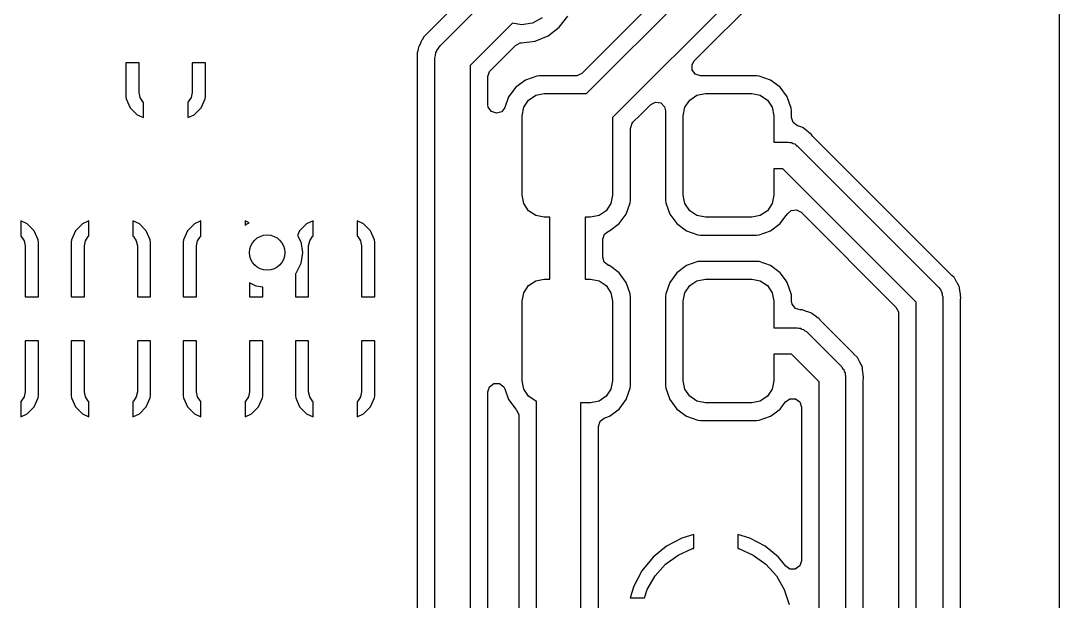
# Model space of a CAD drawing. Extents: x 0 to 2.79, y -2.39 to 0.
# Drawn here: x 2.3279 to 2.7909, y -1.5916 to -1.3329 of the extents above; entities that cross this region are included whole.
import ezdxf

# ---------------------------------------------------------------- set-up
doc = ezdxf.new("R2010")
doc.units = 0
doc.header["$MEASUREMENT"] = 0
doc.layers.add('BLACK', color=7, linetype='CONTINUOUS')

msp = doc.modelspace()

# ---------------------------------------------------------------- linework, layer by layer
at = {"layer": 'BLACK', "linetype": 'CONTINUOUS'}
for p, q in [((2.79093, -0.005098), (2.79093, -2.38703)), ((2.68073, -1.25367), (2.57807, -1.35632)), ((2.5802, -1.36535), (2.68976, -1.25579)), ((2.70321, -1.26462), (2.59183, -1.376)), ((2.62818, -1.35081), (2.70966, -1.26933)), ((2.5149, -1.34404), (2.53606, -1.32288)), ((2.51797, -1.32981), (2.50845, -1.33933)), ((2.56044, -1.33164), (2.55605, -1.33388)), ((2.56804, -1.33576), (2.57183, -1.33082)), ((2.5472, -1.33402), (2.52835, -1.35287)), ((2.55118, -1.33465), (2.5472, -1.33402)), ((2.55605, -1.33388), (2.55118, -1.33465)), ((2.5631, -1.33955), (2.56804, -1.33576)), ((2.50625, -1.34236), (2.50595, -1.34326)), ((2.50681, -1.34159), (2.50625, -1.34236)), ((2.50625, -1.34236), (2.50625, -1.34236)), ((2.50713, -1.34107), (2.50681, -1.34159)), ((2.50756, -1.34022), (2.50713, -1.34107)), ((2.50845, -1.33933), (2.50756, -1.34022)), ((2.50756, -1.34022), (2.50756, -1.34022)), ((2.55118, -1.34274), (2.55735, -1.34193)), ((2.55735, -1.34193), (2.5631, -1.33955)), ((2.505, -1.34621), (2.5047, -1.34711)), ((2.5047, -1.34711), (2.5047, -1.34711)), ((2.5047, -1.34711), (2.5047, -1.93396)), ((2.50514, -1.34561), (2.505, -1.34621)), ((2.50529, -1.34467), (2.50514, -1.34561)), ((2.50572, -1.34383), (2.50529, -1.34467)), ((2.50529, -1.34467), (2.50529, -1.34467)), ((2.50595, -1.34326), (2.50572, -1.34383)), ((2.51289, -1.34832), (2.51304, -1.34701)), ((2.51304, -1.34701), (2.51328, -1.34663)), ((2.51328, -1.34663), (2.51338, -1.34619)), ((2.51338, -1.34619), (2.5142, -1.34516)), ((2.5142, -1.34516), (2.5149, -1.34404)), ((2.53738, -1.355), (2.54849, -1.34389)), ((2.54849, -1.34389), (2.55064, -1.34279)), ((2.55064, -1.34279), (2.55108, -1.34276)), ((2.55108, -1.34276), (2.55118, -1.34274)), ((2.55118, -1.34274), (2.55118, -1.34274)), ((2.38071, -1.35157), (2.3748, -1.35157)), ((2.3748, -1.35157), (2.3748, -1.35157)), ((2.3748, -1.35157), (2.3748, -1.36663)), ((2.38071, -1.36486), (2.38071, -1.35157)), ((2.41024, -1.35157), (2.40433, -1.35157)), ((2.40433, -1.35157), (2.40433, -1.36486)), ((2.41024, -1.36663), (2.41024, -1.35157)), ((2.5126, -1.34961), (2.51289, -1.34832)), ((2.5126, -1.93884), (2.5126, -1.34961)), ((2.62723, -1.35236), (2.62818, -1.35081)), ((2.52835, -1.35287), (2.52835, -1.94211)), ((2.53624, -1.35775), (2.53698, -1.35546)), ((2.53698, -1.35546), (2.53738, -1.355)), ((2.57807, -1.35632), (2.57593, -1.35741)), ((2.62723, -1.35477), (2.62723, -1.35236)), ((2.62865, -1.35672), (2.62723, -1.35477)), ((2.53624, -1.37023), (2.53624, -1.35775)), ((2.55294, -1.35934), (2.54864, -1.36251)), ((2.55798, -1.35757), (2.55294, -1.35934)), ((2.55918, -1.35746), (2.55798, -1.35757)), ((2.55798, -1.35757), (2.55798, -1.35757)), ((2.57532, -1.35746), (2.55918, -1.35746)), ((2.57593, -1.35741), (2.57532, -1.35746)), ((2.63094, -1.35746), (2.62865, -1.35672)), ((2.63103, -1.35746), (2.63094, -1.35746)), ((2.65598, -1.35746), (2.63103, -1.35746)), ((2.65717, -1.35757), (2.65598, -1.35746)), ((2.65598, -1.35746), (2.65598, -1.35746)), ((2.66222, -1.35934), (2.65717, -1.35757)), ((2.65717, -1.35757), (2.65717, -1.35757)), ((2.66652, -1.36251), (2.66222, -1.35934)), ((2.38116, -1.36712), (2.38071, -1.36486)), ((2.40433, -1.36486), (2.40388, -1.36712)), ((2.54864, -1.36251), (2.54546, -1.36682)), ((2.54864, -1.36251), (2.54864, -1.36251)), ((2.55755, -1.3661), (2.56132, -1.36535)), ((2.56132, -1.36535), (2.5802, -1.36535)), ((2.6294, -1.3661), (2.63317, -1.36535)), ((2.63317, -1.36535), (2.65384, -1.36535)), ((2.65384, -1.36535), (2.65761, -1.3661)), ((2.66933, -1.36632), (2.66652, -1.36251)), ((2.66652, -1.36251), (2.66652, -1.36251)), ((2.66652, -1.36251), (2.66652, -1.36251)), ((2.66652, -1.36251), (2.66652, -1.36251)), ((2.66652, -1.36251), (2.66652, -1.36251)), ((2.3748, -1.36663), (2.37492, -1.36761)), ((2.37492, -1.36761), (2.3767, -1.37165)), ((2.38244, -1.36904), (2.38116, -1.36712)), ((2.38268, -1.3692), (2.38244, -1.36904)), ((2.38268, -1.37603), (2.38268, -1.3692)), ((2.4026, -1.36904), (2.40236, -1.3692)), ((2.40236, -1.3692), (2.40236, -1.37603)), ((2.40388, -1.36712), (2.4026, -1.36904)), ((2.40834, -1.37165), (2.41012, -1.36761)), ((2.41012, -1.36761), (2.41024, -1.36663)), ((2.41024, -1.36663), (2.41024, -1.36663)), ((2.5364, -1.37135), (2.53624, -1.37023)), ((2.54546, -1.36682), (2.54382, -1.37151)), ((2.55223, -1.37143), (2.55436, -1.36824)), ((2.55436, -1.36824), (2.55755, -1.3661)), ((2.60425, -1.37474), (2.60878, -1.37021)), ((2.60878, -1.37021), (2.61093, -1.36912)), ((2.61093, -1.36912), (2.6133, -1.3695)), ((2.6133, -1.3695), (2.61501, -1.3712)), ((2.62408, -1.37143), (2.62621, -1.36824)), ((2.62621, -1.36824), (2.6294, -1.3661)), ((2.65761, -1.3661), (2.6608, -1.36824)), ((2.6608, -1.36824), (2.66293, -1.37143)), ((2.6697, -1.36682), (2.66933, -1.36632)), ((2.67146, -1.37186), (2.6697, -1.36682)), ((2.3767, -1.37165), (2.37982, -1.37477)), ((2.37982, -1.37477), (2.37982, -1.37478)), ((2.37982, -1.37478), (2.38268, -1.37603)), ((2.40236, -1.37603), (2.40522, -1.37478)), ((2.40522, -1.37477), (2.40834, -1.37165)), ((2.40522, -1.37478), (2.40522, -1.37477)), ((2.53778, -1.37333), (2.5364, -1.37135)), ((2.54005, -1.37412), (2.53778, -1.37333)), ((2.54236, -1.37343), (2.54005, -1.37412)), ((2.54382, -1.37151), (2.54236, -1.37343)), ((2.55148, -1.3752), (2.55223, -1.37143)), ((2.60087, -1.37813), (2.60425, -1.37474)), ((2.61501, -1.3712), (2.61543, -1.37297)), ((2.61543, -1.37297), (2.61543, -1.41277)), ((2.62333, -1.3752), (2.62408, -1.37143)), ((2.66293, -1.37143), (2.66368, -1.3752)), ((2.67157, -1.37297), (2.67146, -1.37186)), ((2.67157, -1.37306), (2.67157, -1.37297)), ((2.67157, -1.37605), (2.67157, -1.37306)), ((2.67157, -1.37306), (2.67157, -1.37306)), ((2.55148, -1.41063), (2.55148, -1.3752)), ((2.59183, -1.376), (2.59183, -1.41063)), ((2.59972, -1.38088), (2.60047, -1.37859)), ((2.60047, -1.37859), (2.60087, -1.37813)), ((2.62333, -1.41063), (2.62333, -1.3752)), ((2.66368, -1.3752), (2.66368, -1.38701)), ((2.67228, -1.37829), (2.67157, -1.37605)), ((2.67421, -1.37974), (2.67228, -1.37829)), ((2.59972, -1.41277), (2.59972, -1.38088)), ((2.67422, -1.37975), (2.67421, -1.37974)), ((2.67425, -1.37976), (2.67422, -1.37975)), ((2.67433, -1.37978), (2.67425, -1.37976)), ((2.67528, -1.38006), (2.67433, -1.37978)), ((2.67622, -1.38034), (2.67528, -1.38006)), ((2.67648, -1.38047), (2.67622, -1.38034)), ((2.67622, -1.38034), (2.67622, -1.38034)), ((2.67674, -1.38061), (2.67648, -1.38047)), ((2.6783, -1.38182), (2.67674, -1.38061)), ((2.67836, -1.38187), (2.6783, -1.38182)), ((2.67903, -1.38235), (2.67836, -1.38187)), ((2.67915, -1.38246), (2.67903, -1.38235)), ((2.67933, -1.38262), (2.67915, -1.38246)), ((2.6799, -1.38307), (2.67933, -1.38262)), ((2.68037, -1.38344), (2.6799, -1.38307)), ((2.68063, -1.38383), (2.68037, -1.38344)), ((2.68113, -1.38445), (2.68063, -1.38383)), ((2.66368, -1.38701), (2.67008, -1.38701)), ((2.67008, -1.38701), (2.67083, -1.38721)), ((2.67083, -1.38721), (2.67161, -1.38721)), ((2.67161, -1.38721), (2.67228, -1.3876)), ((2.67228, -1.3876), (2.67303, -1.3878)), ((2.67303, -1.3878), (2.67358, -1.38835)), ((2.67358, -1.38835), (2.67425, -1.38874)), ((2.67425, -1.38874), (2.73725, -1.45173)), ((2.7426, -1.44592), (2.68113, -1.38445)), ((2.66763, -1.39882), (2.66368, -1.39882)), ((2.66368, -1.39882), (2.66368, -1.41063)), ((2.72717, -1.45835), (2.66763, -1.39882)), ((2.55223, -1.4144), (2.55148, -1.41063)), ((2.59183, -1.41063), (2.59108, -1.4144)), ((2.62408, -1.4144), (2.62333, -1.41063)), ((2.66368, -1.41063), (2.66293, -1.4144)), ((2.55436, -1.41759), (2.55223, -1.4144)), ((2.59108, -1.4144), (2.58895, -1.41759)), ((2.59785, -1.41901), (2.59961, -1.41396)), ((2.59961, -1.41396), (2.59972, -1.41277)), ((2.59972, -1.41277), (2.59972, -1.41277)), ((2.61543, -1.41277), (2.61555, -1.41396)), ((2.61555, -1.41396), (2.61555, -1.41396)), ((2.61555, -1.41396), (2.61731, -1.41901)), ((2.62621, -1.41759), (2.62408, -1.4144)), ((2.66293, -1.4144), (2.6608, -1.41759)), ((2.55755, -1.41972), (2.55436, -1.41759)), ((2.56132, -1.42047), (2.55755, -1.41972)), ((2.56378, -1.42047), (2.56132, -1.42047)), ((2.56378, -1.44803), (2.56378, -1.42047)), ((2.58199, -1.42047), (2.57953, -1.42047)), ((2.57953, -1.42047), (2.57953, -1.44803)), ((2.58575, -1.41972), (2.58199, -1.42047)), ((2.58895, -1.41759), (2.58575, -1.41972)), ((2.59467, -1.42331), (2.59785, -1.41901)), ((2.61731, -1.41901), (2.62049, -1.42331)), ((2.6294, -1.41972), (2.62621, -1.41759)), ((2.63317, -1.42047), (2.6294, -1.41972)), ((2.65384, -1.42047), (2.63317, -1.42047)), ((2.65761, -1.41972), (2.65384, -1.42047)), ((2.6608, -1.41759), (2.65761, -1.41972)), ((2.66652, -1.42331), (2.66865, -1.42043)), ((2.66865, -1.42043), (2.66987, -1.41878)), ((2.66987, -1.41878), (2.66994, -1.41883)), ((2.66994, -1.41883), (2.67136, -1.41745)), ((2.67136, -1.41745), (2.67375, -1.4171)), ((2.67375, -1.4171), (2.67584, -1.41819)), ((2.67584, -1.41819), (2.71813, -1.46048)), ((2.33081, -1.42335), (2.32795, -1.42209)), ((2.32795, -1.42209), (2.32795, -1.42893)), ((2.33393, -1.42648), (2.33081, -1.42335)), ((2.35541, -1.42335), (2.35229, -1.42648)), ((2.35827, -1.42209), (2.35541, -1.42335)), ((2.35827, -1.42893), (2.35827, -1.42209)), ((2.35827, -1.42209), (2.35827, -1.42209)), ((2.38081, -1.42335), (2.37795, -1.42209)), ((2.37795, -1.42209), (2.37795, -1.42893)), ((2.38393, -1.42648), (2.38081, -1.42335)), ((2.40541, -1.42335), (2.40229, -1.42648)), ((2.40827, -1.42209), (2.40541, -1.42335)), ((2.40827, -1.42893), (2.40827, -1.42209)), ((2.40827, -1.42209), (2.40827, -1.42209)), ((2.42972, -1.42288), (2.42795, -1.42209)), ((2.42795, -1.42209), (2.42795, -1.42407)), ((2.42795, -1.42407), (2.42854, -1.42348)), ((2.42854, -1.42348), (2.42972, -1.42288)), ((2.45541, -1.42335), (2.45229, -1.42648)), ((2.45827, -1.42209), (2.45541, -1.42335)), ((2.45827, -1.42893), (2.45827, -1.42209)), ((2.45827, -1.42209), (2.45827, -1.42209)), ((2.48081, -1.42335), (2.47795, -1.42209)), ((2.47795, -1.42209), (2.47795, -1.42893)), ((2.48393, -1.42648), (2.48081, -1.42335)), ((2.59037, -1.42649), (2.59467, -1.42331)), ((2.62049, -1.42331), (2.62049, -1.42331)), ((2.62049, -1.42331), (2.62049, -1.42331)), ((2.62049, -1.42331), (2.62049, -1.42331)), ((2.62049, -1.42331), (2.62049, -1.42331)), ((2.62049, -1.42331), (2.62479, -1.42649)), ((2.66222, -1.42649), (2.66652, -1.42331)), ((2.32795, -1.42893), (2.32819, -1.42909)), ((2.32819, -1.42909), (2.32947, -1.43101)), ((2.33571, -1.43052), (2.33393, -1.42648)), ((2.33583, -1.4315), (2.33571, -1.43052)), ((2.35051, -1.43052), (2.35039, -1.4315)), ((2.35229, -1.42648), (2.35051, -1.43052)), ((2.35675, -1.43101), (2.35803, -1.42909)), ((2.35803, -1.42909), (2.35827, -1.42893)), ((2.37795, -1.42893), (2.37819, -1.42909)), ((2.37819, -1.42909), (2.37947, -1.43101)), ((2.38571, -1.43052), (2.38393, -1.42648)), ((2.38583, -1.4315), (2.38571, -1.43052)), ((2.40051, -1.43052), (2.40039, -1.4315)), ((2.40229, -1.42648), (2.40051, -1.43052)), ((2.40675, -1.43101), (2.40803, -1.42909)), ((2.40803, -1.42909), (2.40827, -1.42893)), ((2.45229, -1.42648), (2.45136, -1.42858)), ((2.45136, -1.42858), (2.45277, -1.43135)), ((2.45675, -1.43101), (2.45803, -1.42909)), ((2.45803, -1.42909), (2.45827, -1.42893)), ((2.47795, -1.42893), (2.47819, -1.42909)), ((2.47819, -1.42909), (2.47947, -1.43101)), ((2.48571, -1.43052), (2.48393, -1.42648)), ((2.48583, -1.4315), (2.48571, -1.43052)), ((2.58742, -1.43029), (2.58817, -1.42799)), ((2.58742, -1.43822), (2.58742, -1.43029)), ((2.58817, -1.42799), (2.59003, -1.42661)), ((2.59003, -1.42661), (2.59037, -1.42649)), ((2.62479, -1.42649), (2.62479, -1.42649)), ((2.62479, -1.42649), (2.62479, -1.42649)), ((2.62479, -1.42649), (2.62983, -1.42825)), ((2.62983, -1.42825), (2.63103, -1.42837)), ((2.63103, -1.42837), (2.63103, -1.42837)), ((2.63103, -1.42837), (2.63103, -1.42837)), ((2.63103, -1.42837), (2.65598, -1.42837)), ((2.65598, -1.42837), (2.65717, -1.42825)), ((2.65598, -1.42837), (2.65598, -1.42837)), ((2.65717, -1.42825), (2.66222, -1.42649)), ((2.32947, -1.43101), (2.32992, -1.43327)), ((2.32992, -1.43327), (2.32992, -1.45591)), ((2.33583, -1.45591), (2.33583, -1.4315)), ((2.33583, -1.4315), (2.33583, -1.4315)), ((2.35039, -1.4315), (2.35039, -1.45591)), ((2.3563, -1.43327), (2.35675, -1.43101)), ((2.3563, -1.45591), (2.3563, -1.43327)), ((2.37947, -1.43101), (2.37992, -1.43327)), ((2.37992, -1.43327), (2.37992, -1.45591)), ((2.38583, -1.45591), (2.38583, -1.4315)), ((2.38583, -1.4315), (2.38583, -1.4315)), ((2.40039, -1.4315), (2.40039, -1.45591)), ((2.4063, -1.43327), (2.40675, -1.43101)), ((2.4063, -1.45591), (2.4063, -1.43327)), ((2.45277, -1.43135), (2.45354, -1.43622)), ((2.4563, -1.43327), (2.45675, -1.43101)), ((2.4563, -1.45591), (2.4563, -1.43327)), ((2.47947, -1.43101), (2.47992, -1.43327)), ((2.47992, -1.43327), (2.47992, -1.45591)), ((2.48583, -1.45591), (2.48583, -1.4315)), ((2.48583, -1.4315), (2.48583, -1.4315)), ((2.45354, -1.43622), (2.45277, -1.44109)), ((2.58811, -1.44044), (2.58742, -1.43822)), ((2.45277, -1.44109), (2.45054, -1.44548)), ((2.59003, -1.4419), (2.58811, -1.44044)), ((2.59037, -1.44202), (2.59003, -1.4419)), ((2.59467, -1.44519), (2.59037, -1.44202)), ((2.59037, -1.44202), (2.59037, -1.44202)), ((2.62479, -1.44202), (2.62049, -1.44519)), ((2.62983, -1.44025), (2.62479, -1.44202)), ((2.63103, -1.44014), (2.62983, -1.44025)), ((2.62983, -1.44025), (2.62983, -1.44025)), ((2.65598, -1.44014), (2.63103, -1.44014)), ((2.63103, -1.44014), (2.63103, -1.44014)), ((2.65717, -1.44025), (2.65598, -1.44014)), ((2.65598, -1.44014), (2.65598, -1.44014)), ((2.66222, -1.44202), (2.65717, -1.44025)), ((2.65717, -1.44025), (2.65717, -1.44025)), ((2.66652, -1.44519), (2.66222, -1.44202)), ((2.45054, -1.44548), (2.45039, -1.44562)), ((2.45039, -1.44562), (2.45039, -1.45591)), ((2.55436, -1.45091), (2.55755, -1.44878)), ((2.55755, -1.44878), (2.56132, -1.44803)), ((2.56132, -1.44803), (2.56378, -1.44803)), ((2.57953, -1.44803), (2.58199, -1.44803)), ((2.58199, -1.44803), (2.58575, -1.44878)), ((2.58575, -1.44878), (2.58895, -1.45091)), ((2.59703, -1.44839), (2.59467, -1.44519)), ((2.59467, -1.44519), (2.59467, -1.44519)), ((2.59467, -1.44519), (2.59467, -1.44519)), ((2.59467, -1.44519), (2.59467, -1.44519)), ((2.59467, -1.44519), (2.59467, -1.44519)), ((2.59785, -1.44949), (2.59703, -1.44839)), ((2.62049, -1.44519), (2.61731, -1.44949)), ((2.62049, -1.44519), (2.62049, -1.44519)), ((2.62621, -1.45091), (2.6294, -1.44878)), ((2.6294, -1.44878), (2.63317, -1.44803)), ((2.63317, -1.44803), (2.65384, -1.44803)), ((2.65384, -1.44803), (2.65761, -1.44878)), ((2.65761, -1.44878), (2.6608, -1.45091)), ((2.66888, -1.44839), (2.66652, -1.44519)), ((2.66652, -1.44519), (2.66652, -1.44519)), ((2.66652, -1.44519), (2.66652, -1.44519)), ((2.66652, -1.44519), (2.66652, -1.44519)), ((2.66652, -1.44519), (2.66652, -1.44519)), ((2.6697, -1.44949), (2.66888, -1.44839)), ((2.74266, -1.44597), (2.7426, -1.44592)), ((2.74311, -1.44639), (2.74266, -1.44597)), ((2.74411, -1.44731), (2.74311, -1.44639)), ((2.74429, -1.44754), (2.74411, -1.44731)), ((2.74446, -1.44778), (2.74429, -1.44754)), ((2.74533, -1.44955), (2.74446, -1.44778)), ((2.43293, -1.4512), (2.42992, -1.44967)), ((2.42992, -1.44967), (2.42992, -1.45591)), ((2.43583, -1.45166), (2.43293, -1.4512)), ((2.43583, -1.45591), (2.43583, -1.45166)), ((2.55223, -1.45411), (2.55436, -1.45091)), ((2.58895, -1.45091), (2.59108, -1.45411)), ((2.59961, -1.45454), (2.59785, -1.44949)), ((2.61731, -1.44949), (2.61555, -1.45454)), ((2.62408, -1.45411), (2.62621, -1.45091)), ((2.6608, -1.45091), (2.66293, -1.45411)), ((2.67146, -1.45454), (2.6697, -1.44949)), ((2.73725, -1.45173), (2.73764, -1.4524)), ((2.73764, -1.4524), (2.73819, -1.45295)), ((2.73819, -1.45295), (2.73839, -1.4537)), ((2.73839, -1.4537), (2.73878, -1.45438)), ((2.74536, -1.44962), (2.74533, -1.44955)), ((2.7463, -1.45136), (2.74536, -1.44962)), ((2.7464, -1.45164), (2.7463, -1.45136)), ((2.7463, -1.45136), (2.7463, -1.45136)), ((2.74648, -1.45191), (2.7464, -1.45164)), ((2.74651, -1.45216), (2.74648, -1.45191)), ((2.74648, -1.45191), (2.74648, -1.45191)), ((2.74672, -1.45388), (2.74651, -1.45216)), ((2.32992, -1.45591), (2.33583, -1.45591)), ((2.33583, -1.45591), (2.33583, -1.45591)), ((2.33583, -1.45591), (2.33583, -1.45591)), ((2.35039, -1.45591), (2.3563, -1.45591)), ((2.35039, -1.45591), (2.35039, -1.45591)), ((2.37992, -1.45591), (2.38583, -1.45591)), ((2.38583, -1.45591), (2.38583, -1.45591)), ((2.40039, -1.45591), (2.4063, -1.45591)), ((2.40039, -1.45591), (2.40039, -1.45591)), ((2.42992, -1.45591), (2.43583, -1.45591)), ((2.43583, -1.45591), (2.43583, -1.45591)), ((2.43583, -1.45591), (2.43583, -1.45591)), ((2.45039, -1.45591), (2.4563, -1.45591)), ((2.45039, -1.45591), (2.45039, -1.45591)), ((2.47992, -1.45591), (2.48583, -1.45591)), ((2.48583, -1.45591), (2.48583, -1.45591)), ((2.55148, -1.45787), (2.55223, -1.45411)), ((2.55148, -1.49331), (2.55148, -1.45787)), ((2.59108, -1.45411), (2.59183, -1.45787)), ((2.59183, -1.45787), (2.59183, -1.49331)), ((2.59967, -1.4551), (2.59961, -1.45454)), ((2.59972, -1.45574), (2.59967, -1.4551)), ((2.59972, -1.49544), (2.59972, -1.45574)), ((2.59972, -1.45574), (2.59972, -1.45574)), ((2.61555, -1.45454), (2.61543, -1.45574)), ((2.61543, -1.45574), (2.61543, -1.49544)), ((2.61555, -1.45454), (2.61555, -1.45454)), ((2.62333, -1.45787), (2.62408, -1.45411)), ((2.62333, -1.49331), (2.62333, -1.45787)), ((2.66293, -1.45411), (2.66368, -1.45787)), ((2.66368, -1.45787), (2.66368, -1.46969)), ((2.67152, -1.4551), (2.67146, -1.45454)), ((2.67157, -1.45574), (2.67152, -1.4551)), ((2.67157, -1.45782), (2.67157, -1.45574)), ((2.67157, -1.45574), (2.67157, -1.45574)), ((2.67182, -1.45917), (2.67157, -1.45782)), ((2.72717, -1.74873), (2.72717, -1.45835)), ((2.73878, -1.45438), (2.73878, -1.45515)), ((2.73878, -1.45515), (2.73898, -1.45591)), ((2.73898, -1.45591), (2.73898, -1.75118)), ((2.74674, -1.45396), (2.74672, -1.45388)), ((2.74687, -1.45476), (2.74674, -1.45396)), ((2.74687, -1.45493), (2.74687, -1.45476)), ((2.74688, -1.45517), (2.74687, -1.45493)), ((2.74687, -1.45774), (2.74695, -1.45694)), ((2.74687, -1.75086), (2.74687, -1.45774)), ((2.74705, -1.45648), (2.74688, -1.45517)), ((2.74695, -1.45694), (2.74705, -1.45648)), ((2.74695, -1.45694), (2.74695, -1.45694)), ((2.67331, -1.46106), (2.67182, -1.45917)), ((2.67543, -1.46166), (2.67331, -1.46106)), ((2.67543, -1.46167), (2.67543, -1.46166)), ((2.67551, -1.46168), (2.67543, -1.46167)), ((2.67563, -1.46171), (2.67551, -1.46168)), ((2.67575, -1.46171), (2.67563, -1.46171)), ((2.67603, -1.46174), (2.67575, -1.46171)), ((2.67575, -1.46171), (2.67575, -1.46171)), ((2.67632, -1.46179), (2.67603, -1.46174)), ((2.67819, -1.46243), (2.67632, -1.46179)), ((2.67826, -1.46246), (2.67819, -1.46243)), ((2.67888, -1.46264), (2.67826, -1.46246)), ((2.68016, -1.46302), (2.67888, -1.46264)), ((2.71813, -1.46048), (2.71922, -1.46263)), ((2.71922, -1.46263), (2.71927, -1.46324)), ((2.68042, -1.46315), (2.68016, -1.46302)), ((2.68016, -1.46302), (2.68016, -1.46302)), ((2.68067, -1.46329), (2.68042, -1.46315)), ((2.68223, -1.4645), (2.68067, -1.46329)), ((2.6823, -1.46455), (2.68223, -1.4645)), ((2.68296, -1.46502), (2.6823, -1.46455)), ((2.68308, -1.46514), (2.68296, -1.46502)), ((2.68326, -1.4653), (2.68308, -1.46514)), ((2.68386, -1.46577), (2.68326, -1.4653)), ((2.68431, -1.46612), (2.68386, -1.46577)), ((2.68456, -1.46651), (2.68431, -1.46612)), ((2.68507, -1.46713), (2.68456, -1.46651)), ((2.69929, -1.48135), (2.68507, -1.46713)), ((2.71927, -1.46324), (2.71927, -1.74385)), ((2.66368, -1.46969), (2.67402, -1.46969)), ((2.67402, -1.46969), (2.67477, -1.46989)), ((2.67477, -1.46989), (2.67554, -1.46989)), ((2.67554, -1.46989), (2.67622, -1.47027)), ((2.67622, -1.47027), (2.67697, -1.47048)), ((2.67697, -1.47048), (2.67752, -1.47103)), ((2.67752, -1.47103), (2.67819, -1.47141)), ((2.67819, -1.47141), (2.69394, -1.48716)), ((2.33583, -1.47559), (2.32992, -1.47559)), ((2.32992, -1.47559), (2.32992, -1.49823)), ((2.33583, -1.49999), (2.33583, -1.47559)), ((2.3563, -1.47559), (2.35039, -1.47559)), ((2.35039, -1.47559), (2.35039, -1.49999)), ((2.3563, -1.49823), (2.3563, -1.47559)), ((2.38583, -1.47559), (2.37992, -1.47559)), ((2.37992, -1.47559), (2.37992, -1.49823)), ((2.38583, -1.49999), (2.38583, -1.47559)), ((2.38583, -1.47559), (2.38583, -1.47559)), ((2.4063, -1.47559), (2.40039, -1.47559)), ((2.40039, -1.47559), (2.40039, -1.47559)), ((2.40039, -1.47559), (2.40039, -1.49999)), ((2.4063, -1.49823), (2.4063, -1.47559)), ((2.43583, -1.47559), (2.42992, -1.47559)), ((2.42992, -1.47559), (2.42992, -1.49823)), ((2.43583, -1.49999), (2.43583, -1.47559)), ((2.43583, -1.47559), (2.43583, -1.47559)), ((2.4563, -1.47559), (2.45039, -1.47559)), ((2.45039, -1.47559), (2.45039, -1.47559)), ((2.45039, -1.47559), (2.45039, -1.49999)), ((2.4563, -1.49823), (2.4563, -1.47559)), ((2.48583, -1.47559), (2.47992, -1.47559)), ((2.47992, -1.47559), (2.47992, -1.49823)), ((2.48583, -1.49999), (2.48583, -1.47559)), ((2.67157, -1.4815), (2.66368, -1.4815)), ((2.66368, -1.4815), (2.66368, -1.49331)), ((2.68386, -1.49378), (2.67157, -1.4815)), ((2.69935, -1.48141), (2.69929, -1.48135)), ((2.7008, -1.48275), (2.69935, -1.48141)), ((2.70098, -1.48297), (2.7008, -1.48275)), ((2.70115, -1.48321), (2.70098, -1.48297)), ((2.70202, -1.48499), (2.70115, -1.48321)), ((2.70206, -1.48506), (2.70202, -1.48499)), ((2.703, -1.4868), (2.70206, -1.48506)), ((2.69394, -1.48716), (2.69433, -1.48784)), ((2.69433, -1.48784), (2.69488, -1.48839)), ((2.69488, -1.48839), (2.69508, -1.48914)), ((2.69508, -1.48914), (2.69547, -1.48981)), ((2.69547, -1.48981), (2.69547, -1.49059)), ((2.69547, -1.49059), (2.69567, -1.49134)), ((2.70309, -1.48707), (2.703, -1.4868)), ((2.70317, -1.48735), (2.70309, -1.48707)), ((2.70328, -1.48825), (2.70317, -1.48735)), ((2.70317, -1.48735), (2.70317, -1.48735)), ((2.70342, -1.48931), (2.70328, -1.48825)), ((2.70343, -1.48939), (2.70342, -1.48931)), ((2.70356, -1.4902), (2.70343, -1.48939)), ((2.70356, -1.49036), (2.70356, -1.4902)), ((2.70358, -1.4906), (2.70356, -1.49036)), ((2.70374, -1.49192), (2.70358, -1.4906)), ((2.53698, -1.49599), (2.53893, -1.49457)), ((2.53893, -1.49457), (2.54134, -1.49457)), ((2.54134, -1.49457), (2.54329, -1.49599)), ((2.55223, -1.49707), (2.55148, -1.49331)), ((2.59183, -1.49331), (2.59108, -1.49707)), ((2.62408, -1.49707), (2.62333, -1.49331)), ((2.66368, -1.49331), (2.66293, -1.49707)), ((2.68386, -1.64637), (2.68386, -1.49378)), ((2.69567, -1.49134), (2.69567, -1.64882)), ((2.70356, -1.49317), (2.70365, -1.49237)), ((2.70356, -1.64849), (2.70356, -1.49317)), ((2.70365, -1.49234), (2.70374, -1.49192)), ((2.70365, -1.49237), (2.70365, -1.49234)), ((2.32992, -1.49823), (2.32947, -1.50049)), ((2.33571, -1.50098), (2.33583, -1.49999)), ((2.33583, -1.49999), (2.33583, -1.49999)), ((2.35039, -1.49999), (2.35051, -1.50098)), ((2.35675, -1.50049), (2.3563, -1.49823)), ((2.37992, -1.49823), (2.37947, -1.50049)), ((2.38571, -1.50098), (2.38583, -1.49999)), ((2.38583, -1.49999), (2.38583, -1.49999)), ((2.38583, -1.49999), (2.38583, -1.49999)), ((2.40039, -1.49999), (2.40051, -1.50098)), ((2.40675, -1.50049), (2.4063, -1.49823)), ((2.42992, -1.49823), (2.42947, -1.50049)), ((2.43571, -1.50098), (2.43583, -1.49999)), ((2.43583, -1.49999), (2.43583, -1.49999)), ((2.43583, -1.49999), (2.43583, -1.49999)), ((2.45039, -1.49999), (2.45051, -1.50098)), ((2.45675, -1.50049), (2.4563, -1.49823)), ((2.47992, -1.49823), (2.47947, -1.50049)), ((2.48571, -1.50098), (2.48583, -1.49999)), ((2.48583, -1.49999), (2.48583, -1.49999)), ((2.53624, -1.49828), (2.53698, -1.49599)), ((2.53624, -1.94343), (2.53624, -1.49828)), ((2.54329, -1.49599), (2.54382, -1.49699)), ((2.54382, -1.49699), (2.54546, -1.50169)), ((2.55436, -1.50027), (2.55223, -1.49707)), ((2.59108, -1.49707), (2.58895, -1.50027)), ((2.59785, -1.50169), (2.59961, -1.49664)), ((2.59961, -1.49664), (2.59972, -1.49544)), ((2.59972, -1.49544), (2.59972, -1.49544)), ((2.61543, -1.49544), (2.61555, -1.49664)), ((2.61555, -1.49664), (2.61555, -1.49664)), ((2.61555, -1.49664), (2.61731, -1.50169)), ((2.62621, -1.50027), (2.62408, -1.49707)), ((2.66293, -1.49707), (2.6608, -1.50027)), ((2.32819, -1.5024), (2.32795, -1.50256)), ((2.32795, -1.50256), (2.32795, -1.5094)), ((2.32947, -1.50049), (2.32819, -1.5024)), ((2.33393, -1.50502), (2.33571, -1.50098)), ((2.35051, -1.50098), (2.35229, -1.50502)), ((2.35803, -1.5024), (2.35675, -1.50049)), ((2.35827, -1.50256), (2.35803, -1.5024)), ((2.35827, -1.5094), (2.35827, -1.50256)), ((2.37819, -1.5024), (2.37795, -1.50256)), ((2.37795, -1.50256), (2.37795, -1.5094)), ((2.37947, -1.50049), (2.37819, -1.5024)), ((2.38393, -1.50502), (2.38571, -1.50098)), ((2.40051, -1.50098), (2.40229, -1.50502)), ((2.40803, -1.5024), (2.40675, -1.50049)), ((2.40827, -1.50256), (2.40803, -1.5024)), ((2.40827, -1.5094), (2.40827, -1.50256)), ((2.42819, -1.5024), (2.42795, -1.50256)), ((2.42795, -1.50256), (2.42795, -1.5094)), ((2.42947, -1.50049), (2.42819, -1.5024)), ((2.43393, -1.50502), (2.43571, -1.50098)), ((2.45051, -1.50098), (2.45229, -1.50502)), ((2.45803, -1.5024), (2.45675, -1.50049)), ((2.45827, -1.50256), (2.45803, -1.5024)), ((2.45827, -1.5094), (2.45827, -1.50256)), ((2.47819, -1.5024), (2.47795, -1.50256)), ((2.47795, -1.50256), (2.47795, -1.5094)), ((2.47947, -1.50049), (2.47819, -1.5024)), ((2.48393, -1.50502), (2.48571, -1.50098)), ((2.54546, -1.50169), (2.54864, -1.50599)), ((2.55755, -1.5024), (2.55436, -1.50027)), ((2.55787, -1.50246), (2.55755, -1.5024)), ((2.55787, -1.84567), (2.55787, -1.50246)), ((2.58199, -1.50315), (2.57756, -1.50315)), ((2.57756, -1.50315), (2.57756, -1.84159)), ((2.58575, -1.5024), (2.58199, -1.50315)), ((2.58895, -1.50027), (2.58575, -1.5024)), ((2.59467, -1.50599), (2.59785, -1.50169)), ((2.61731, -1.50169), (2.62049, -1.50599)), ((2.6294, -1.5024), (2.62621, -1.50027)), ((2.63317, -1.50315), (2.6294, -1.5024)), ((2.65384, -1.50315), (2.63317, -1.50315)), ((2.65761, -1.5024), (2.65384, -1.50315)), ((2.6608, -1.50027), (2.65761, -1.5024)), ((2.66652, -1.50599), (2.66757, -1.50456)), ((2.66757, -1.50456), (2.66893, -1.50273)), ((2.66893, -1.50273), (2.67089, -1.50132)), ((2.67089, -1.50132), (2.6733, -1.50134)), ((2.6733, -1.50134), (2.67524, -1.50277)), ((2.67524, -1.50277), (2.67596, -1.50504)), ((2.32795, -1.5094), (2.33081, -1.50814)), ((2.33081, -1.50814), (2.33393, -1.50502)), ((2.33081, -1.50814), (2.33081, -1.50814)), ((2.35229, -1.50502), (2.35541, -1.50814)), ((2.35541, -1.50814), (2.35541, -1.50814)), ((2.35541, -1.50814), (2.35827, -1.5094)), ((2.37795, -1.5094), (2.38081, -1.50814)), ((2.38081, -1.50814), (2.38393, -1.50502)), ((2.38081, -1.50814), (2.38081, -1.50814)), ((2.40229, -1.50502), (2.40541, -1.50814)), ((2.40541, -1.50814), (2.40541, -1.50814)), ((2.40541, -1.50814), (2.40827, -1.5094)), ((2.42795, -1.5094), (2.43081, -1.50814)), ((2.43081, -1.50814), (2.43393, -1.50502)), ((2.43081, -1.50814), (2.43081, -1.50814)), ((2.45229, -1.50502), (2.45541, -1.50814)), ((2.45541, -1.50814), (2.45541, -1.50814)), ((2.45541, -1.50814), (2.45827, -1.5094)), ((2.47795, -1.5094), (2.48081, -1.50814)), ((2.48081, -1.50814), (2.48393, -1.50502)), ((2.48081, -1.50814), (2.48081, -1.50814)), ((2.54864, -1.50599), (2.54884, -1.50619)), ((2.54884, -1.50619), (2.54993, -1.50834)), ((2.54993, -1.50834), (2.54998, -1.50895)), ((2.54998, -1.50895), (2.54998, -1.84456)), ((2.58806, -1.50997), (2.59037, -1.50917)), ((2.59037, -1.50917), (2.59467, -1.50599)), ((2.62049, -1.50599), (2.62049, -1.50599)), ((2.62049, -1.50599), (2.62049, -1.50599)), ((2.62049, -1.50599), (2.62049, -1.50599)), ((2.62049, -1.50599), (2.62049, -1.50599)), ((2.62049, -1.50599), (2.62479, -1.50917)), ((2.62479, -1.50917), (2.62479, -1.50917)), ((2.62479, -1.50917), (2.62479, -1.50917)), ((2.62479, -1.50917), (2.62983, -1.51093)), ((2.65717, -1.51093), (2.66222, -1.50917)), ((2.66222, -1.50917), (2.66652, -1.50599)), ((2.67596, -1.50504), (2.67596, -1.57356)), ((2.58545, -1.51365), (2.5862, -1.51136)), ((2.58545, -1.7), (2.58545, -1.51365)), ((2.5862, -1.51136), (2.58806, -1.50997)), ((2.62983, -1.51093), (2.63103, -1.51104)), ((2.63103, -1.51104), (2.63103, -1.51104)), ((2.63103, -1.51104), (2.63103, -1.51104)), ((2.63103, -1.51104), (2.65598, -1.51104)), ((2.65598, -1.51104), (2.65717, -1.51093)), ((2.65598, -1.51104), (2.65598, -1.51104)), ((2.62266, -1.56345), (2.61582, -1.56711)), ((2.62795, -1.56184), (2.62266, -1.56345)), ((2.62266, -1.56345), (2.62266, -1.56345)), ((2.62795, -1.56807), (2.62795, -1.56184)), ((2.62795, -1.56184), (2.62795, -1.56184)), ((2.65293, -1.56345), (2.64764, -1.56184)), ((2.64764, -1.56184), (2.64764, -1.56807)), ((2.65977, -1.56711), (2.65293, -1.56345)), ((2.65293, -1.56345), (2.65293, -1.56345)), ((2.61582, -1.56711), (2.60982, -1.57203)), ((2.61582, -1.56711), (2.61582, -1.56711)), ((2.62106, -1.57102), (2.62745, -1.56817)), ((2.62745, -1.56817), (2.62795, -1.56807)), ((2.64764, -1.56807), (2.64814, -1.56817)), ((2.64814, -1.56817), (2.65453, -1.57102)), ((2.66577, -1.57203), (2.65977, -1.56711)), ((2.65977, -1.56711), (2.65977, -1.56711)), ((2.60982, -1.57203), (2.6049, -1.57802)), ((2.60982, -1.57203), (2.60982, -1.57203)), ((2.6154, -1.57513), (2.62106, -1.57102)), ((2.65453, -1.57102), (2.66019, -1.57513)), ((2.66905, -1.57603), (2.66577, -1.57203)), ((2.66577, -1.57203), (2.66577, -1.57203)), ((2.67596, -1.57356), (2.67522, -1.57585)), ((2.6049, -1.57802), (2.60125, -1.58486)), ((2.6049, -1.57802), (2.6049, -1.57802)), ((2.61072, -1.58033), (2.6154, -1.57513)), ((2.66019, -1.57513), (2.66487, -1.58033)), ((2.67086, -1.57726), (2.66905, -1.57603)), ((2.67327, -1.57726), (2.67086, -1.57726)), ((2.67522, -1.57585), (2.67327, -1.57726)), ((2.60722, -1.58639), (2.61072, -1.58033)), ((2.66487, -1.58033), (2.66837, -1.58639)), ((2.60125, -1.58486), (2.59964, -1.59016)), ((2.60125, -1.58486), (2.60125, -1.58486)), ((2.606, -1.59016), (2.60722, -1.58639)), ((2.66837, -1.58639), (2.67053, -1.59304)), ((2.59964, -1.59016), (2.606, -1.59016))]:
    msp.add_line(p, q, dxfattribs=at)
at = {"layer": 'BLACK'}
msp.add_circle((2.4378, -1.43622), 0.007874, dxfattribs=at)

doc.saveas('drawing.dxf')
